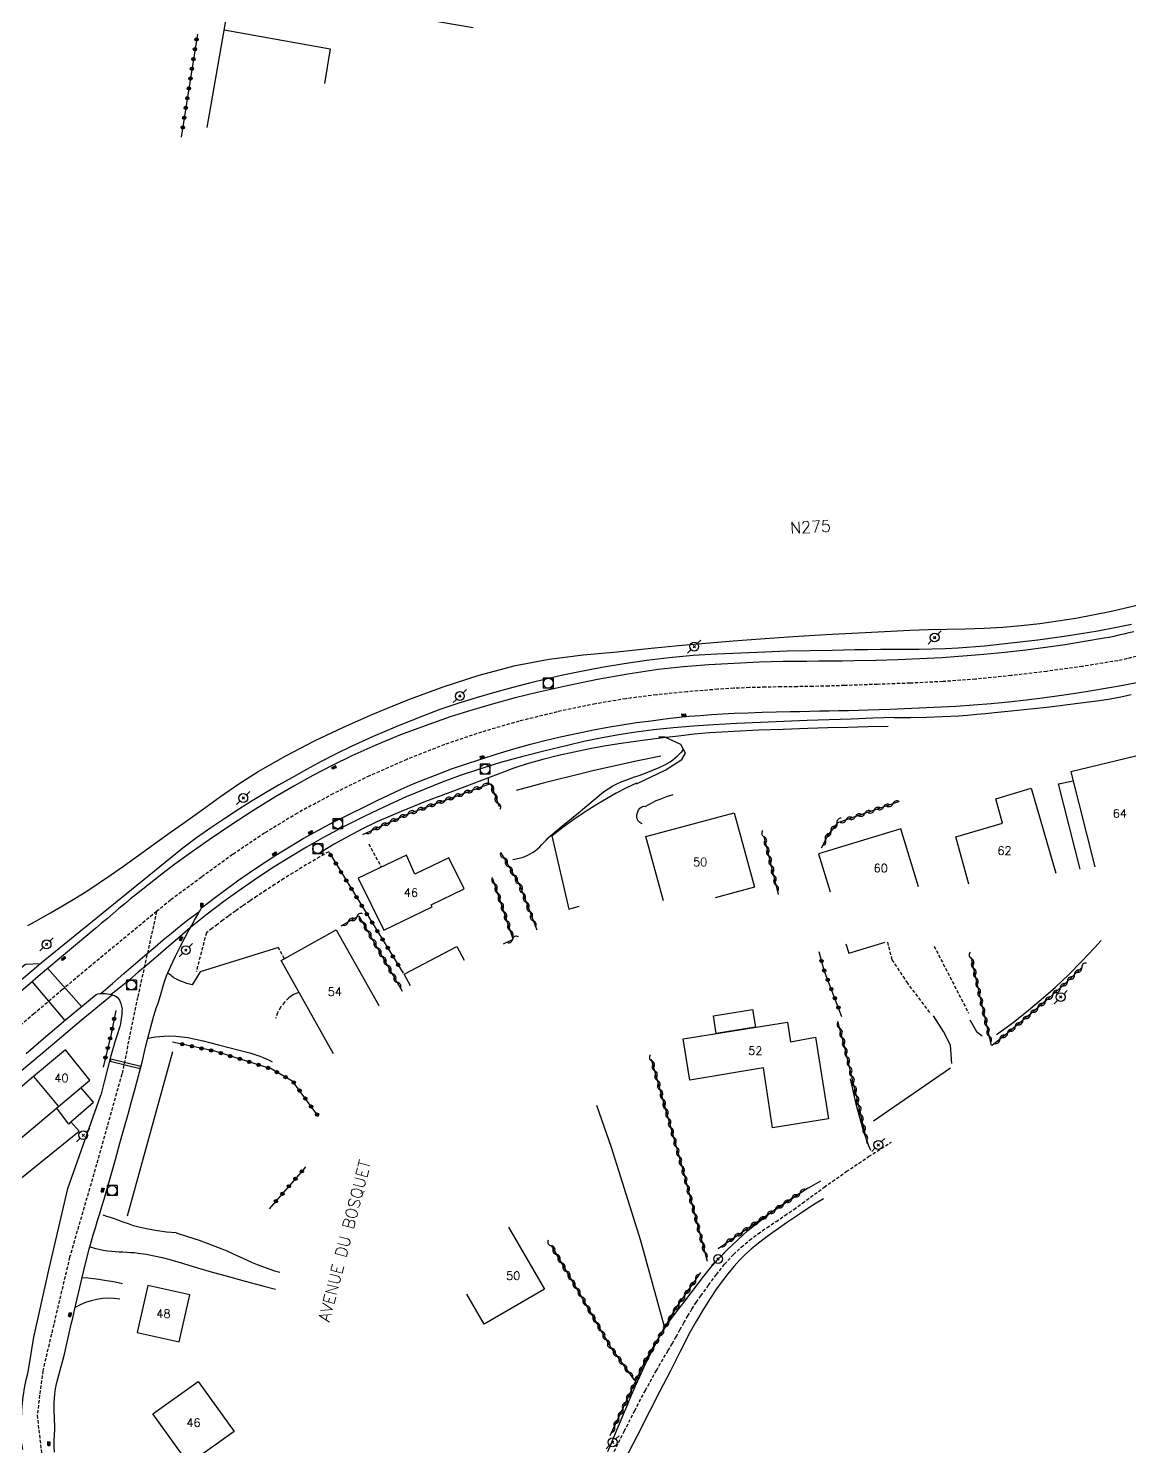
# Model space of a CAD drawing. Header units: millimetres. Extents: x 157999 to 159002, y 156999 to 158001.
# Drawn here: x 158582.3 to 158749, y 157428.9 to 157643.7 of the extents above; entities that cross this region are included whole.
import ezdxf
from ezdxf.enums import TextEntityAlignment as Align

# ---------------------------------------------------------------- set-up
doc = ezdxf.new("R2010")
doc.units = ezdxf.units.MM
doc.linetypes.add('DASHED', pattern=[0.75, 0.5, -0.25])
doc.layers.get('0').update_dxf_attribs({"linetype": 'CONTINUOUS'})
for name, color, linetype in [('W0001', 6, 'DASHED'), ('W0008', 7, 'CONTINUOUS'), ('W0014', 7, 'CONTINUOUS'), ('W0017', 7, 'CONTINUOUS'), ('W0020', 2, 'CONTINUOUS'), ('W0051', 7, 'CONTINUOUS'), ('W0101', 7, 'CONTINUOUS'), ('W0104', 1, 'CONTINUOUS'), ('W0112', 1, 'DASHED'), ('W0211', 2, 'CONTINUOUS'), ('W0300', 7, 'CONTINUOUS'), ('W0310', 3, 'CONTINUOUS'), ('W0323', 7, 'CONTINUOUS'), ('W0333', 7, 'CONTINUOUS'), ('W0401', 7, 'CONTINUOUS'), ('W0402', 7, 'CONTINUOUS'), ('W0420', 7, 'CONTINUOUS'), ('W0473', 7, 'CONTINUOUS'), ('W0989', 7, 'CONTINUOUS'), ('W0990', 7, 'CONTINUOUS'), ('W0991', 7, 'CONTINUOUS'), ('W1102', 7, 'CONTINUOUS')]:
    doc.layers.add(name, color=color, linetype=linetype)
doc.styles.get("Standard").update_dxf_attribs({"font": 'romans.shx', "width": 0.85})

# ---------------------------------------------------------------- blocks, each defined once
blk = doc.blocks.new('T401')
for p, q in [((-0.3, 0.3), (0, 0.3)), ((-0.3, -0.25), (-0.3, 0.3)), ((-0.3, 0.15), (0, 0.15)), ((-0.3, 0), (0, 0)), ((0, 0.3), (0, -0.25)), ((-0.3, -0.15), (0, -0.15)), ((-0.3, -0.25), (-0.3, -0.3)), ((-0.3, -0.3), (0, -0.3)), ((0, -0.3), (0, -0.25))]:
    blk.add_line(p, q)
blk = doc.blocks.new('T473')
for p, q in [((-0.166667, 0.166667), (0.166667, -0.166667)), ((-0.166667, -0.166667), (0.166667, 0.166667)), ((0.500001, 0.500001), (1.000002, 1.000002)), ((-1.000002, -1.000002), (-0.500001, -0.500001))]:
    blk.add_line(p, q)
blk.add_ellipse((0, 0), major_axis=(0.471405, 0.471405), ratio=1, start_param=5.4977871438, end_param=11.780972451)
blk = doc.blocks.new('T420')
for p, q in [((0.75, 0.75), (-0.75, 0.75)), ((-0.75, 0.75), (-0.75, -0.75)), ((0.75, 0.75), (0.75, -0.75)), ((0.75, -0.75), (-0.75, -0.75))]:
    blk.add_line(p, q)
blk.add_ellipse((0, 0), major_axis=(-0.53, 0.53), ratio=1, start_param=3.926991, end_param=10.210176)
blk = doc.blocks.new('t310o')
at = {"color": 0, "linetype": 'Continuous'}
for centre, start, end in [((-0.5, 0.38), 216.8699, 323.1304), ((0.5, -0.37), 36.8699, 143.1303)]:
    blk.add_arc(centre, 0.625, start, end, dxfattribs=at)
blk = doc.blocks.new('t323o')
at = {"color": 0, "linetype": 'Continuous'}
for radius in [0.25, 0.15]:
    blk.add_circle((0, 0), radius, dxfattribs=at)

msp = doc.modelspace()

# ---------------------------------------------------------------- linework, layer by layer
at = {"layer": 'W0001'}
for points in [[(158750.05, 157548.58), (158748.65, 157548.26), (158747.26, 157547.95), (158741.9, 157547.08), (158736.52, 157546.33), (158731.12, 157545.68), (158725.71, 157545.14), (158720.76, 157544.78), (158715.8, 157544.54), (158710.84, 157544.36), (158705.88, 157544.18), (158703.49, 157544.1), (158701.09, 157544.05), (158698.69, 157544.01), (158696.29, 157543.98), (158693.89, 157543.93), (158691.49, 157543.86), (158689.09, 157543.76), (158686.69, 157543.61), (158682.04, 157543.24), (158677.39, 157542.78), (158672.76, 157542.19), (158668.15, 157541.41), (158662.36, 157540.19), (158656.61, 157538.78), (158650.93, 157537.14), (158645.32, 157535.24), (158639.58, 157533), (158633.95, 157530.51), (158628.43, 157527.79), (158623.03, 157524.85), (158618.04, 157521.82), (158613.21, 157518.56), (158608.49, 157515.15), (158603.83, 157511.67), (158601.71, 157509.95)], [(158601.71, 157509.95), (158591.76, 157501.73), (158587.45, 157498.11), (158583.17, 157494.47), (158578.89, 157490.82)], [(158601.71, 157509.95), (158598.83, 157496.93), (158596.45, 157485.3), (158592.61, 157471.63), (158588.54, 157457.57), (158584.47, 157440.37), (158583.62, 157433.63), (158584.36, 157427.17), (158586.02, 157421.3), (158589.07, 157416.29), (158594.51, 157408.75), (158601.4, 157400), (158607.37, 157391.23), (158613.27, 157383.27), (158620.06, 157374.09), (158627.68, 157363.8), (158635.69, 157352.51), (158636.76, 157351.04)], [(158670.68, 157427.48), (158672.52, 157431.22), (158674.1, 157434.31), (158675.72, 157437.38), (158677.4, 157440.42), (158679.16, 157443.42), (158679.78, 157444.46), (158680.37, 157445.51), (158680.96, 157446.57), (158681.54, 157447.62), (158682.14, 157448.68), (158682.77, 157449.71), (158683.42, 157450.73), (158684.12, 157451.73), (158685.29, 157453.33), (158686.47, 157454.94), (158687.7, 157456.5), (158689.05, 157457.97), (158690.25, 157459.1), (158691.51, 157460.14), (158692.81, 157461.13), (158694.15, 157462.07), (158695.5, 157462.98), (158696.85, 157463.89), (158698.19, 157464.82), (158699.5, 157465.77), (158702.8, 157468.19), (158706.14, 157470.54), (158709.53, 157472.81), (158712.97, 157475.01)]]:
    msp.add_lwpolyline(points, dxfattribs=at)
at = {"layer": 'W0008'}
for points in [[(158602.16, 157496.71), (158602.38, 157497.59), (158602.63, 157498.47), (158602.92, 157499.34), (158603.23, 157500.19), (158603.86, 157501.69), (158604.56, 157503.16), (158605.29, 157504.61), (158606.03, 157506.05), (158606.49, 157506.92), (158606.97, 157507.78), (158607.45, 157508.64), (158607.93, 157509.5), (158608.11, 157509.81), (158608.29, 157510.11), (158608.47, 157510.42), (158608.65, 157510.73)], [(158586.27, 157428.02), (158586.2, 157428.89), (158586.22, 157429.76), (158586.26, 157430.63), (158586.29, 157431.49), (158586.29, 157432.16), (158586.27, 157432.83), (158586.24, 157433.49), (158586.22, 157434.16), (158586.21, 157434.83), (158586.22, 157435.5), (158586.25, 157436.17), (158586.31, 157436.83), (158586.42, 157437.61), (158586.57, 157438.37), (158586.75, 157439.13), (158586.94, 157439.89), (158587.15, 157440.64), (158587.36, 157441.39), (158587.56, 157442.14), (158587.74, 157442.89), (158587.96, 157443.8), (158588.17, 157444.72), (158588.37, 157445.63), (158588.58, 157446.54), (158588.79, 157447.45), (158589, 157448.36), (158589.21, 157449.28), (158589.42, 157450.19), (158589.93, 157452.33), (158590.43, 157454.48), (158590.95, 157456.63), (158591.5, 157458.77), (158591.8, 157459.86), (158592.12, 157460.94), (158592.44, 157462.03), (158592.77, 157463.11), (158593.1, 157464.19), (158593.43, 157465.27), (158593.76, 157466.36), (158594.08, 157467.44), (158594.78, 157469.9), (158595.48, 157472.36), (158596.16, 157474.83), (158596.85, 157477.3), (158597.39, 157479.23), (158597.92, 157481.17), (158598.45, 157483.11), (158598.97, 157485.05), (158599.26, 157486.18), (158599.55, 157487.32), (158599.83, 157488.46), (158600.1, 157489.61), (158600.38, 157490.75), (158600.68, 157491.88), (158600.98, 157493.02), (158601.3, 157494.15), (158601.5, 157494.79), (158601.71, 157495.43), (158601.93, 157496.07), (158602.16, 157496.71)], [(158596.47, 157495.19), (158596.46, 157494.91), (158596.45, 157494.63), (158596.42, 157494.36), (158596.39, 157494.08), (158596.35, 157493.69), (158596.29, 157493.31), (158596.22, 157492.93), (158596.13, 157492.55), (158596.05, 157492.23), (158595.95, 157491.91), (158595.85, 157491.59), (158595.74, 157491.28), (158595.63, 157490.97), (158595.52, 157490.66), (158595.42, 157490.34), (158595.33, 157490.02), (158594.77, 157488.06), (158594.25, 157486.09), (158593.75, 157484.12), (158593.28, 157482.14)], [(158582.33, 157440.51), (158583.11, 157445.46), (158585.33, 157455.43), (158588.27, 157468), (158593.28, 157482.14)], [(158670.04, 157428.15), (158670.52, 157429.28), (158670.99, 157430.41), (158671.46, 157431.54), (158671.93, 157432.67), (158672.41, 157433.8), (158672.89, 157434.93), (158673.54, 157436.45), (158674.19, 157437.97), (158674.86, 157439.48), (158675.55, 157440.98), (158676.21, 157442.35), (158676.88, 157443.71), (158677.59, 157445.05), (158678.36, 157446.36), (158679.36, 157447.86), (158680.44, 157449.31), (158681.55, 157450.73), (158682.65, 157452.15), (158683.62, 157453.42), (158684.58, 157454.7), (158685.58, 157455.95), (158686.64, 157457.15), (158688.11, 157458.69), (158689.65, 157460.17), (158691.24, 157461.6), (158692.89, 157462.95), (158695.14, 157464.64), (158697.45, 157466.23), (158699.83, 157467.73), (158702.27, 157469.13)], [(158702.71, 157466.42), (158701.59, 157465.74), (158700.48, 157465.04), (158699.38, 157464.32), (158698.29, 157463.6), (158697.08, 157462.77), (158695.87, 157461.93), (158694.68, 157461.08), (158693.51, 157460.19), (158692.62, 157459.49), (158691.74, 157458.78), (158690.88, 157458.03), (158690.07, 157457.24), (158689.11, 157456.18), (158688.2, 157455.07), (158687.33, 157453.92), (158686.5, 157452.76), (158685.43, 157451.18), (158684.41, 157449.56), (158683.44, 157447.92), (158682.52, 157446.25)], [(158682.52, 157446.25), (158680.99, 157443.27), (158679.45, 157440.28), (158677.93, 157437.29), (158676.4, 157434.3), (158674.47, 157430.5), (158672.53, 157426.71)], [(158581.43, 157428.44), (158581.26, 157429.56), (158581.18, 157430.52), (158581.18, 157431.48), (158581.21, 157432.44), (158581.25, 157433.39), (158581.28, 157433.91), (158581.31, 157434.42), (158581.35, 157434.93), (158581.4, 157435.45), (158581.45, 157435.96), (158581.51, 157436.47), (158581.58, 157436.98), (158581.66, 157437.49), (158581.8, 157438.25), (158581.96, 157439.01), (158582.14, 157439.76), (158582.33, 157440.51)]]:
    msp.add_lwpolyline(points, dxfattribs=at)
at = {"layer": 'W0014'}
for points in [[(158713.41, 157539.32), (158715.85, 157539.34), (158718.29, 157539.39), (158720.73, 157539.48), (158723.16, 157539.61), (158724.52, 157539.7), (158725.89, 157539.82), (158727.24, 157539.95), (158728.6, 157540.09), (158730.58, 157540.29), (158732.57, 157540.49), (158734.55, 157540.71), (158736.52, 157540.93), (158738.11, 157541.11), (158739.7, 157541.29), (158741.28, 157541.49), (158742.87, 157541.7), (158744.48, 157541.94), (158746.09, 157542.17), (158747.7, 157542.45), (158749.3, 157542.8)], [(158713.5, 157539.32), (158710.18, 157539.22), (158706.87, 157539.11), (158703.56, 157539), (158700.24, 157538.87), (158696.69, 157538.73), (158693.14, 157538.6), (158689.58, 157538.44), (158686.04, 157538.22), (158683, 157538.01), (158679.96, 157537.76), (158676.93, 157537.46), (158673.9, 157537.08), (158671.4, 157536.67), (158668.9, 157536.2), (158666.42, 157535.68), (158663.95, 157535.11), (158660.55, 157534.3), (158657.15, 157533.44), (158653.78, 157532.51), (158650.43, 157531.48), (158647.67, 157530.54), (158644.93, 157529.53), (158642.21, 157528.45), (158639.52, 157527.32), (158636.32, 157525.87), (158633.14, 157524.35), (158630.01, 157522.76), (158626.9, 157521.1), (158624.42, 157519.7), (158621.96, 157518.25), (158619.53, 157516.74), (158617.14, 157515.17), (158614.5, 157513.35), (158611.9, 157511.47), (158609.35, 157509.53), (158606.84, 157507.53)], [(158712.46, 157537.98), (158709.42, 157537.92), (158706.38, 157537.84), (158703.34, 157537.75), (158700.3, 157537.65), (158696.59, 157537.53), (158692.87, 157537.41), (158689.16, 157537.24), (158685.45, 157537), (158683.09, 157536.79), (158680.74, 157536.53), (158678.39, 157536.24), (158676.05, 157535.94), (158673.86, 157535.64), (158671.68, 157535.33), (158669.5, 157534.99), (158667.33, 157534.6), (158664.94, 157534.11), (158662.56, 157533.57), (158660.19, 157532.98), (158657.83, 157532.31), (158655.81, 157531.66), (158653.81, 157530.92), (158651.83, 157530.16), (158649.85, 157529.39), (158646.13, 157527.99), (158642.41, 157526.59), (158638.72, 157525.12), (158635.08, 157523.51), (158632.89, 157522.45), (158630.73, 157521.32), (158628.6, 157520.13), (158626.52, 157518.87)], [(158584.25, 157502.1), (158570.94, 157490.84), (158558.79, 157480.45)], [(158585.09, 157501.23), (158583.79, 157500.12), (158582.49, 157499.01), (158581.2, 157497.89)], [(158595.01, 157497.32), (158590.31, 157493.41), (158585.62, 157489.49), (158580.93, 157485.57)], [(158592.54, 157497.39), (158592.81, 157497.46), (158593.09, 157497.51), (158593.37, 157497.54), (158593.65, 157497.55), (158593.96, 157497.53), (158594.27, 157497.49), (158594.57, 157497.44), (158594.86, 157497.36), (158595.1, 157497.28), (158595.34, 157497.2), (158595.57, 157497.08), (158595.78, 157496.92), (158595.95, 157496.72), (158596.08, 157496.49), (158596.18, 157496.25), (158596.27, 157496.01), (158596.34, 157495.81), (158596.4, 157495.6), (158596.44, 157495.4), (158596.47, 157495.19)]]:
    msp.add_lwpolyline(points, dxfattribs=at)
at = {"layer": 'W0017'}
for points in [[(158674.39, 157529.3), (158678.7, 157531.38), (158681.26, 157532.97), (158681.78, 157533.96), (158681.08, 157535.24), (158678.69, 157536.35), (158677.77, 157536.36)], [(158674.38, 157529.41), (158672.84, 157528.66), (158671.32, 157527.88), (158669.83, 157527.04), (158668.36, 157526.17), (158666.62, 157525.06), (158664.91, 157523.9), (158663.24, 157522.69), (158661.6, 157521.43)], [(158675.67, 157525.88), (158676.23, 157526.18), (158676.8, 157526.47), (158677.37, 157526.74), (158677.96, 157526.99), (158678.45, 157527.19), (158678.94, 157527.37), (158679.44, 157527.54), (158679.95, 157527.69)], [(158675.25, 157523.24), (158675.05, 157523.32), (158674.88, 157523.44), (158674.72, 157523.58), (158674.6, 157523.75), (158674.51, 157523.95), (158674.45, 157524.15), (158674.43, 157524.36), (158674.45, 157524.57), (158674.47, 157524.73), (158674.51, 157524.89), (158674.56, 157525.04), (158674.62, 157525.19), (158674.69, 157525.33), (158674.78, 157525.47), (158674.89, 157525.6), (158675.01, 157525.71), (158675.16, 157525.81), (158675.33, 157525.87), (158675.51, 157525.9), (158675.69, 157525.88)], [(158661.57, 157521.43), (158664.14, 157510.3), (158665.7, 157510.74)], [(158620.17, 157504.48), (158608.28, 157500.81), (158607.11, 157498.83)], [(158607.11, 157498.83), (158606.71, 157498.93), (158606.31, 157499.04), (158605.91, 157499.17), (158605.52, 157499.32), (158605.22, 157499.45), (158604.92, 157499.6), (158604.62, 157499.75), (158604.34, 157499.92), (158604.09, 157500.09), (158603.85, 157500.28), (158603.62, 157500.47), (158603.39, 157500.68)], [(158722.15, 157486.9), (158721.9, 157489.71), (158720.85, 157491.76), (158719.36, 157494.12)], [(158724.83, 157493.52), (158725.85, 157491.75), (158726.71, 157491.12)], [(158600.33, 157490.69), (158600.94, 157490.84), (158601.55, 157490.95), (158602.17, 157491.03), (158602.79, 157491.08), (158603.71, 157491.09), (158604.62, 157491.05), (158605.53, 157490.96), (158606.44, 157490.84), (158607.61, 157490.63), (158608.76, 157490.35), (158609.91, 157490.04), (158611.06, 157489.74), (158612.64, 157489.35), (158614.23, 157488.96), (158615.81, 157488.54), (158617.36, 157488.02), (158617.83, 157487.84), (158618.3, 157487.63), (158618.76, 157487.41), (158619.2, 157487.16)], [(158709.84, 157473.75), (158709.56, 157474.45), (158709.29, 157475.15), (158709.04, 157475.86), (158708.81, 157476.57), (158708.23, 157478.56), (158707.7, 157480.56), (158707.21, 157482.58), (158706.78, 157484.61)], [(158604.65, 157461.27), (158603.23, 157461.38), (158601.82, 157461.56), (158600.41, 157461.8), (158599.02, 157462.11), (158598.22, 157462.33), (158597.43, 157462.61), (158596.65, 157462.9), (158595.88, 157463.18), (158595.31, 157463.38), (158594.75, 157463.57), (158594.19, 157463.76), (158593.62, 157463.96)], [(158604.65, 157461.26), (158606.4, 157460.72), (158608.14, 157460.14), (158609.86, 157459.52), (158611.57, 157458.86), (158612.35, 157458.54), (158613.12, 157458.2), (158613.88, 157457.85), (158614.64, 157457.48), (158615.4, 157457.13), (158616.16, 157456.78), (158616.94, 157456.45), (158617.72, 157456.14), (158619.57, 157455.52), (158620.36, 157455.29)], [(158591.64, 157459.12), (158592.29, 157458.95), (158592.96, 157458.79), (158593.62, 157458.66), (158594.29, 157458.56), (158594.87, 157458.49), (158595.45, 157458.44), (158596.03, 157458.4), (158596.61, 157458.37), (158597.19, 157458.35), (158597.78, 157458.31), (158598.36, 157458.27), (158598.93, 157458.2), (158600.14, 157458.01), (158601.34, 157457.79), (158602.54, 157457.53), (158603.73, 157457.24)], [(158603.73, 157457.24), (158605.8, 157456.6), (158607.88, 157455.98), (158609.96, 157455.38), (158612.05, 157454.79), (158615.11, 157453.95), (158618.17, 157453.13), (158619.73, 157452.73)], [(158590.47, 157454.51), (158591.31, 157454.43), (158592.14, 157454.33), (158592.98, 157454.22), (158593.81, 157454.1), (158594.5, 157453.99), (158595.18, 157453.88), (158595.87, 157453.75), (158596.55, 157453.61)], [(158596.14, 157451.22), (158595.27, 157451.32), (158594.39, 157451.35), (158593.51, 157451.3), (158592.64, 157451.18), (158591.79, 157450.98), (158590.95, 157450.71), (158590.15, 157450.37), (158589.37, 157449.96)]]:
    msp.add_lwpolyline(points, dxfattribs=at)
at = {"layer": 'W0020'}
for points in [[(158590.35, 157495.56), (158585.21, 157501.34)], [(158582.83, 157499.32), (158587.8, 157493.43)]]:
    msp.add_lwpolyline(points, dxfattribs=at)
at = {"layer": 'W0051'}
for points in [[(158749.33, 157553.41), (158746.79, 157552.9), (158744.25, 157552.44), (158741.7, 157552.01), (158739.14, 157551.62), (158735.13, 157551.08), (158731.12, 157550.58), (158727.09, 157550.17), (158723.06, 157549.86), (158721.1, 157549.75), (158719.15, 157549.69), (158717.2, 157549.65), (158715.24, 157549.63), (158713.29, 157549.63), (158711.33, 157549.62), (158709.38, 157549.61), (158707.42, 157549.58), (158704.02, 157549.51), (158700.61, 157549.45), (158697.2, 157549.37), (158693.8, 157549.25), (158690.18, 157549.11), (158686.56, 157548.94), (158682.94, 157548.72), (158679.32, 157548.39), (158675.91, 157547.98), (158672.51, 157547.47), (158669.12, 157546.9), (158665.75, 157546.27), (158663.2, 157545.74), (158660.67, 157545.17), (158658.15, 157544.56), (158655.63, 157543.9), (158652.86, 157543.13), (158650.09, 157542.33), (158647.34, 157541.47), (158644.61, 157540.54), (158641.2, 157539.26), (158637.83, 157537.9), (158634.49, 157536.47), (158631.18, 157534.96), (158628.89, 157533.84), (158626.64, 157532.67), (158624.4, 157531.45), (158622.18, 157530.22), (158620.17, 157529.08), (158618.18, 157527.92), (158616.2, 157526.72), (158614.24, 157525.49), (158612.06, 157524.06), (158609.9, 157522.6), (158607.76, 157521.09), (158605.66, 157519.55)], [(158749.67, 157552.34), (158748.93, 157552.15), (158748.18, 157551.97), (158747.43, 157551.79), (158746.68, 157551.62), (158745.93, 157551.47), (158745.17, 157551.34)], [(158745.17, 157551.34), (158742.22, 157550.83), (158739.27, 157550.36), (158736.31, 157549.94), (158733.34, 157549.56), (158730.16, 157549.2), (158726.97, 157548.89), (158723.78, 157548.63), (158720.59, 157548.4), (158717.28, 157548.22), (158713.96, 157548.1), (158710.65, 157548), (158707.34, 157547.92), (158705.54, 157547.88), (158703.75, 157547.86), (158701.96, 157547.85), (158700.16, 157547.84), (158698.37, 157547.83), (158696.58, 157547.8), (158694.78, 157547.76), (158692.99, 157547.7), (158689.16, 157547.52), (158685.32, 157547.32), (158681.49, 157547.03), (158677.68, 157546.61), (158673.05, 157545.93), (158668.45, 157545.1), (158663.87, 157544.16), (158659.32, 157543.13), (158656, 157542.32), (158652.7, 157541.43), (158649.43, 157540.47), (158646.18, 157539.42), (158642.39, 157538.1), (158638.64, 157536.69), (158634.93, 157535.17), (158631.26, 157533.54), (158628.29, 157532.09), (158625.36, 157530.55), (158622.47, 157528.93), (158619.62, 157527.25), (158616.26, 157525.18), (158612.95, 157523.03), (158609.68, 157520.81), (158606.45, 157518.54), (158604.47, 157517.1), (158602.52, 157515.61), (158600.6, 157514.1), (158598.68, 157512.58), (158597.78, 157511.85), (158596.9, 157511.12), (158596.01, 157510.39), (158595.13, 157509.64), (158594.25, 157508.9), (158593.37, 157508.16), (158592.49, 157507.42), (158591.61, 157506.68)], [(158608.71, 157510.66), (158610.43, 157511.99), (158612.18, 157513.3), (158613.95, 157514.58), (158615.73, 157515.82), (158617.74, 157517.17), (158619.77, 157518.49), (158621.82, 157519.77), (158623.91, 157521), (158626.22, 157522.28), (158628.57, 157523.51), (158630.93, 157524.7), (158633.31, 157525.88), (158635.11, 157526.76), (158636.92, 157527.63), (158638.74, 157528.48), (158640.58, 157529.28), (158642.5, 157530.07), (158644.43, 157530.82), (158646.38, 157531.54), (158648.34, 157532.23), (158650.81, 157533.05), (158653.3, 157533.84), (158655.81, 157534.58), (158658.32, 157535.28), (158660.7, 157535.89), (158663.09, 157536.46), (158665.48, 157536.99), (158667.89, 157537.48), (158670.05, 157537.88), (158672.23, 157538.23), (158674.4, 157538.56), (158676.58, 157538.86), (158678.01, 157539.05), (158679.45, 157539.23), (158680.88, 157539.38), (158682.32, 157539.52), (158684.03, 157539.66), (158685.75, 157539.79), (158687.46, 157539.89), (158689.18, 157539.98), (158691.3, 157540.07), (158693.42, 157540.13), (158695.54, 157540.18), (158697.66, 157540.23), (158699.13, 157540.27), (158700.6, 157540.3), (158702.08, 157540.33), (158703.55, 157540.36), (158705.02, 157540.39), (158706.5, 157540.42), (158707.97, 157540.46), (158709.45, 157540.51), (158712.77, 157540.62), (158716.09, 157540.74), (158719.42, 157540.89), (158722.74, 157541.08), (158725.4, 157541.27), (158728.06, 157541.48), (158730.71, 157541.72), (158733.36, 157542.01), (158735.87, 157542.32), (158738.36, 157542.66), (158740.85, 157543.04), (158743.34, 157543.43), (158745.7, 157543.83), (158748.06, 157544.26), (158750.41, 157544.71)], [(158605.66, 157519.55), (158584.25, 157502.1)], [(158593.27, 157497.54), (158595.02, 157499.06), (158596.77, 157500.58), (158598.53, 157502.08), (158600.29, 157503.59), (158601.5, 157504.62), (158602.72, 157505.66), (158603.95, 157506.69), (158605.19, 157507.69), (158605.91, 157508.26), (158606.63, 157508.82), (158607.37, 157509.36), (158608.11, 157509.9)], [(158606.84, 157507.53), (158605.21, 157506.11), (158603.58, 157504.7), (158601.94, 157503.29), (158600.29, 157501.89), (158598.94, 157500.75), (158597.58, 157499.61), (158596.22, 157498.48), (158594.85, 157497.36)], [(158591.61, 157506.68), (158585.09, 157501.23)], [(158584.11, 157502.01), (158581.86, 157501.92), (158579.17, 157499.78), (158561.86, 157484.94)], [(158581.98, 157488.45), (158584.95, 157491), (158587.93, 157493.54), (158589.08, 157494.51), (158590.23, 157495.47), (158591.38, 157496.43), (158592.54, 157497.39)]]:
    msp.add_lwpolyline(points, dxfattribs=at)
at = {"layer": 'W0101'}
for points in [[(158754.89, 157518.55), (158751.26, 157533.81), (158740.13, 157531.11), (158743.76, 157516.73)], [(158724.68, 157514.07), (158722.74, 157521.24), (158729.78, 157523.31), (158728.81, 157527.03), (158734.13, 157528.64), (158737.89, 157515.78)], [(158675.81, 157521.29), (158689.16, 157524.92), (158692.24, 157513.62), (158686.29, 157512)], [(158717.09, 157513.66), (158714.42, 157522.47), (158701.95, 157518.69)], [(158678.45, 157511.58), (158675.81, 157521.29)], [(158701.95, 157518.69), (158703.69, 157512.94)], [(158628.47, 157488.4), (158620.56, 157502.5), (158628.9, 157507.19), (158635.35, 157495.69)], [(158706.08, 157505.04), (158706.51, 157503.64), (158712.02, 157505.32)], [(158587.9, 157489.01), (158583.09, 157484.94)], [(158586.85, 157480.42), (158591.58, 157484.39), (158587.9, 157489.01)], [(158583.09, 157484.94), (158572.68, 157476.13), (158566.99, 157471.18)], [(158566.99, 157471.23), (158573.73, 157463.49), (158579.7, 157468.31), (158576.63, 157471.83), (158586.85, 157480.42)], [(158655, 157462.12), (158660.45, 157452.71), (158651.33, 157447.44)], [(158651.33, 157447.44), (158648.69, 157451.99)]]:
    msp.add_lwpolyline(points, dxfattribs=at)
for points in [[(158632.23, 157515.01), (158636.11, 157507.14), (158643.44, 157510.68), (158643.29, 157510.95), (158648.29, 157513.37), (158645.98, 157518.09), (158640.82, 157515.59), (158639.53, 157518.49)], [(158703.43, 157478.55), (158694.99, 157477.18), (158693.61, 157486.24), (158682.46, 157484.37), (158681.45, 157490.64), (158697.24, 157493.18), (158697.72, 157490.22), (158701.48, 157490.89)], [(158600.38, 157453.31), (158598.77, 157446.16), (158605.1, 157444.73), (158606.72, 157451.88), (158600.38, 157453.31)], [(158608.01, 157438.74), (158613.44, 157431.17), (158606.58, 157426.25), (158601.15, 157433.82), (158608.01, 157438.74)]]:
    msp.add_lwpolyline(points, close=True, dxfattribs=at)
at = {"layer": 'W0104'}
for points in [[(158741.55, 157516.37), (158738.29, 157529.3), (158740.48, 157529.72)], [(158639.21, 157500.45), (158647.17, 157504.66), (158648.27, 157502.58)], [(158640.15, 157498.67), (158639.21, 157500.45)], [(158692.39, 157492.4), (158686.46, 157491.45), (158686.02, 157494.15)], [(158686.03, 157494.16), (158691.95, 157495.11), (158692.39, 157492.4)], [(158579.7, 157468.31), (158589.99, 157476.65), (158588.74, 157478.07), (158592.15, 157481.05), (158590.23, 157483.26)], [(158588.74, 157478.07), (158588.42, 157477.73), (158586.57, 157480.18)]]:
    msp.add_lwpolyline(points, dxfattribs=at)
at = {"layer": 'W0112'}
for points in [[(158633.82, 157520.19), (158635.73, 157516.67)], [(158627.79, 157519.01), (158626.42, 157518.23), (158625.06, 157517.43), (158623.71, 157516.63), (158622.37, 157515.8), (158620.99, 157514.94), (158619.63, 157514.06), (158618.27, 157513.18), (158616.91, 157512.27), (158615.82, 157511.53), (158614.73, 157510.78), (158613.66, 157510.02), (158612.59, 157509.25), (158611.75, 157508.63), (158610.91, 157508), (158610.09, 157507.36), (158609.27, 157506.71)], [(158609.25, 157506.73), (158607.7, 157500.83)], [(158718.81, 157494.67), (158715.45, 157499.09), (158713.1, 157502.64), (158712.42, 157505.28)], [(158719.44, 157504.7), (158724.66, 157494.54)], [(158621.05, 157502.78), (158620.17, 157504.44)], [(158623.27, 157497.66), (158622.85, 157497.54), (158622.44, 157497.37), (158622.06, 157497.14), (158621.71, 157496.87), (158621.05, 157496.19), (158620.49, 157495.43), (158620.03, 157494.6), (158619.69, 157493.72)]]:
    msp.add_lwpolyline(points, dxfattribs=at)
at = {"layer": 'W0211'}
for points in [[(158582.2, 157507.82), (158583.75, 157508.68), (158585.62, 157509.74), (158587.48, 157510.81), (158589.33, 157511.91), (158591.15, 157513.05), (158593.02, 157514.28), (158594.87, 157515.55), (158596.7, 157516.83), (158598.52, 157518.14), (158600.34, 157519.45), (158602.15, 157520.76), (158603.97, 157522.06), (158605.8, 157523.35), (158608.59, 157525.33), (158611.36, 157527.35), (158614.18, 157529.31), (158617.08, 157531.14), (158621.3, 157533.54), (158625.61, 157535.8), (158630, 157537.9), (158634.45, 157539.86), (158639.74, 157542), (158645.09, 157543.99), (158650.53, 157545.76), (158656.06, 157547.21), (158661.15, 157548.18), (158666.3, 157548.83), (158671.45, 157549.31), (158676.59, 157549.82), (158680.72, 157550.23), (158684.86, 157550.61), (158689, 157550.94), (158693.14, 157551.26), (158698.09, 157551.59), (158703.05, 157551.89), (158708, 157552.16), (158712.96, 157552.43), (158715.77, 157552.56), (158718.58, 157552.65), (158721.39, 157552.72), (158724.2, 157552.79), (158727.02, 157552.89), (158729.83, 157553.04), (158732.64, 157553.26), (158735.45, 157553.58), (158740.88, 157554.41), (158746.28, 157555.46), (158751.64, 157556.71)], [(158655.63, 157517.82), (158656.42, 157517.97), (158657.19, 157518.2), (158657.93, 157518.5), (158658.64, 157518.88), (158659.03, 157519.15), (158659.39, 157519.44), (158659.74, 157519.76), (158660.06, 157520.1), (158660.38, 157520.44), (158660.7, 157520.77), (158661.02, 157521.11), (158661.36, 157521.42), (158662.4, 157522.31), (158663.46, 157523.17), (158664.53, 157524.03), (158665.6, 157524.89), (158666.85, 157525.94), (158668.1, 157527.02), (158669.4, 157528.06), (158670.78, 157528.97), (158671.42, 157529.3), (158672.07, 157529.6), (158672.74, 157529.86), (158673.41, 157530.1), (158674.09, 157530.33), (158674.76, 157530.56), (158675.43, 157530.8), (158676.1, 157531.07), (158676.95, 157531.42), (158677.81, 157531.78), (158678.65, 157532.17), (158679.46, 157532.63), (158679.86, 157532.91), (158680.24, 157533.22), (158680.6, 157533.55), (158680.95, 157533.88), (158681.09, 157534.02), (158681.22, 157534.15), (158681.34, 157534.3), (158681.46, 157534.44)]]:
    msp.add_lwpolyline(points, dxfattribs=at)
at = {"layer": 'W0300'}
for points in [[(158678.05, 157533.5), (158674.6, 157532.78), (158671.17, 157532.02), (158667.74, 157531.24), (158664.32, 157530.42), (158662.27, 157529.91), (158660.23, 157529.38), (158658.2, 157528.83), (158656.17, 157528.26)], [(158728.89, 157491.31), (158731.19, 157493), (158733.45, 157494.77), (158735.66, 157496.6), (158737.8, 157498.5), (158739.85, 157500.42), (158741.82, 157502.42), (158743.75, 157504.46), (158744.73, 157505.53)], [(158597.29, 157463.84), (158604.15, 157488.73)], [(158721.91, 157486.22), (158710.28, 157478.18)], [(158668.3, 157480.6), (158670.54, 157474.23), (158674.97, 157460.11), (158678.5, 157447.26)]]:
    msp.add_lwpolyline(points, dxfattribs=at)
at = {"layer": 'W0310'}
for points in [[(158632.96, 157521.61), (158639.81, 157524.74), (158652.26, 157529.35), (158653.56, 157525.88)], [(158714.03, 157526.55), (158704.81, 157523.4), (158703.33, 157521.51), (158702.32, 157519.52)], [(158695.88, 157512.52), (158693.71, 157521.32)], [(158653.81, 157518.88), (158656.64, 157513.99), (158659.26, 157507.15)], [(158654.24, 157505.07), (158655.71, 157505.74), (158652.64, 157514.88)], [(158629.64, 157507.77), (158632.34, 157509.29), (158638.91, 157497.9)], [(158728.11, 157489.63), (158725.05, 157503.04)], [(158741.83, 157501.48), (158740.51, 157500.2), (158739.18, 157498.95), (158737.82, 157497.71), (158736.45, 157496.49), (158734.43, 157494.73), (158732.38, 157493.01), (158730.3, 157491.31), (158728.21, 157489.64)], [(158709.35, 157474.74), (158708.6, 157478.08), (158707.84, 157481.4), (158707.05, 157484.72), (158706.25, 157488.04), (158705.92, 157489.35), (158705.58, 157490.67), (158705.23, 157491.97), (158704.88, 157493.28)], [(158685.11, 157456.9), (158681.42, 157470.74), (158676.65, 157487.55)], [(158686.72, 157458.89), (158693.02, 157463.17), (158700.3, 157468.07)], [(158661.44, 157459.37), (158665.87, 157451.89), (158670.45, 157443.94), (158674.08, 157438.9)], [(158670.39, 157430.55), (158675.58, 157441.62), (158680.4, 157449.9), (158684.11, 157455.27)]]:
    msp.add_lwpolyline(points, dxfattribs=at)
at = {"layer": 'W0323'}
for points in [[(158607.88, 157642.88), (158605.43, 157627.25)], [(158627.82, 157518.88), (158639.06, 157500.6)], [(158705.49, 157494), (158702.81, 157500.99), (158702.02, 157503.83)], [(158595.51, 157494.97), (158594.76, 157491.15), (158593.61, 157486.35)], [(158626.22, 157478.88), (158622.35, 157484.2), (158619.04, 157486.12), (158610.55, 157488.78), (158604.12, 157490.15)], [(158618.79, 157464.92), (158623.93, 157470.83), (158624.33, 157471.27)]]:
    msp.add_lwpolyline(points, dxfattribs=at)
at = {"layer": 'W0333'}
for points in [[(158609.37, 157628.73), (158613.08, 157650.12), (158649.62, 157643.86)], [(158611.93, 157643.5), (158628, 157640.64), (158627.13, 157635.41)]]:
    msp.add_lwpolyline(points, dxfattribs=at)
at = {"layer": 'W0402'}
msp.add_lwpolyline([(158599.3, 157486.47), (158594.78, 157487.57), (158594.7, 157487.25), (158599.22, 157486.15)], close=True, dxfattribs=at)
at = {"layer": 'W1102'}
msp.add_lwpolyline([(158583.09, 157484.94), (158586.85, 157480.42)], dxfattribs=at)

# ---------------------------------------------------------------- block references
at = {"layer": 'W0310'}
for p, rotation in [((158648.22, 157527.85), 20.33287570965311), ((158649.62, 157528.38), 20.33287570965311), ((158651.03, 157528.9), 20.33287570965311), ((158652.33, 157529.18), 290.4583820535768), ((158652.85, 157527.77), 290.4583820535768), ((158642.59, 157525.77), 20.33287570965311), ((158644, 157526.29), 20.33287570965311), ((158645.41, 157526.81), 20.33287570965311), ((158646.81, 157527.33), 20.33287570965311), ((158653.38, 157526.37), 290.4583820535768), ((158711.78, 157525.78), 198.8367307045984), ((158713.2, 157526.27), 198.8367307045984), ((158637.05, 157523.48), 24.55036695274187), ((158638.42, 157524.1), 24.55036695274187), ((158639.78, 157524.73), 24.55036695274187), ((158641.19, 157525.25), 20.33287570965311), ((158704.73, 157523.3), 232.1291963866901), ((158706.1, 157523.84), 198.8367307045984), ((158707.52, 157524.33), 198.8367307045984), ((158708.94, 157524.81), 198.8367307045984), ((158710.36, 157525.3), 198.8367307045984), ((158634.32, 157522.23), 24.55036695274187), ((158635.69, 157522.86), 24.55036695274187), ((158693.72, 157521.25), 103.8834293863475), ((158703, 157520.85), 243.0326781443587), ((158703.81, 157522.11), 232.1291963866901), ((158694.08, 157519.8), 103.8834293863475), ((158654.3, 157518.04), 300.0745904611192), ((158655.05, 157516.74), 300.0745904611192), ((158694.44, 157518.34), 103.8834293863475), ((158694.8, 157516.88), 103.8834293863475), ((158655.8, 157515.44), 300.0745904611192), ((158695.16, 157515.43), 103.8834293863475), ((158652.88, 157514.16), 108.6060815379962), ((158653.36, 157512.74), 108.6060815379962), ((158656.55, 157514.15), 300.0745904611192), ((158657.12, 157512.76), 290.9449170122577), ((158695.52, 157513.97), 103.8834293863475), ((158653.84, 157511.32), 108.6060815379962), ((158657.65, 157511.36), 290.9449170122577), ((158630.72, 157508.38), 29.27012228349696), ((158632.03, 157509.12), 29.27012228349696), ((158632.91, 157508.3), 300.0048178863468), ((158654.31, 157509.9), 108.6060815379962), ((158654.79, 157508.48), 108.6060815379962), ((158658.19, 157509.95), 290.9449170122577), ((158658.72, 157508.55), 290.9449170122577), ((158633.66, 157507), 300.0048178863468), ((158655.27, 157507.05), 108.6060815379962), ((158634.41, 157505.7), 300.0048178863468), ((158635.16, 157504.4), 300.0048178863468), ((158655.6, 157505.7), 24.84179944389025), ((158635.91, 157503.1), 300.0048178863468), ((158636.66, 157501.8), 300.0048178863468), ((158725.11, 157502.79), 102.8747800067765), ((158637.41, 157500.5), 300.0048178863468), ((158725.44, 157501.33), 102.8747800067765), ((158725.77, 157499.87), 102.8747800067765), ((158740.71, 157500.39), 224.0335793348237), ((158741.79, 157501.44), 224.0335793348237), ((158638.16, 157499.2), 300.0048178863468), ((158726.11, 157498.41), 102.8747800067765), ((158737.41, 157497.34), 221.6792541102625), ((158738.52, 157498.34), 222.4640282041956), ((158739.62, 157499.36), 223.2488032801203), ((158726.44, 157496.94), 102.8747800067765), ((158726.78, 157495.48), 102.8747800067765), ((158735.15, 157495.36), 220.8944748401476), ((158736.28, 157496.34), 220.8944748401476), ((158727.11, 157494.02), 102.8747800067765), ((158732.86, 157493.42), 220.1096918526677), ((158734.01, 157494.38), 220.1096918526677), ((158705.16, 157492.25), 105.1609587723189), ((158705.54, 157490.8), 104.7908141769257), ((158727.45, 157492.56), 102.8747800067765), ((158727.78, 157491.09), 102.8747800067765), ((158730.55, 157491.51), 219.3249133629068), ((158731.71, 157492.46), 219.3249133629068), ((158705.92, 157489.35), 104.0505339376548), ((158729.38, 157490.57), 218.5401393690868), ((158676.73, 157487.27), 105.8502671150078), ((158706.28, 157487.89), 103.6803900488377), ((158706.64, 157486.43), 103.6803900488377), ((158677.14, 157485.83), 105.8502671150078), ((158677.55, 157484.38), 105.8502671150078), ((158706.99, 157484.98), 103.6803900488377), ((158677.96, 157482.94), 105.8502671150078), ((158707.34, 157483.52), 103.3102402323347), ((158678.37, 157481.5), 105.8502671150078), ((158678.78, 157480.05), 105.8502671150078), ((158707.68, 157482.06), 103.3102402323347), ((158708.02, 157480.6), 102.940091790527), ((158679.19, 157478.61), 105.8502671150078), ((158708.36, 157479.14), 102.940091790527), ((158679.6, 157477.17), 105.8502671150078), ((158680.01, 157475.73), 105.8502671150078), ((158708.69, 157477.67), 102.5699447240186), ((158709.02, 157476.21), 102.5699447240186), ((158680.42, 157474.28), 105.8502671150078), ((158680.83, 157472.84), 105.8502671150078), ((158681.24, 157471.4), 105.8502671150078), ((158681.64, 157469.95), 104.8922388205248), ((158682.02, 157468.5), 104.8922388205248), ((158682.41, 157467.05), 104.8922388205248), ((158682.79, 157465.6), 104.8922388205248), ((158696.66, 157465.62), 33.96215404676307), ((158697.9, 157466.45), 33.96215404676307), ((158699.15, 157467.29), 33.96215404676307), ((158683.18, 157464.15), 104.8922388205248), ((158692.93, 157463.1), 34.18456370261385), ((158694.17, 157463.94), 33.96215404676307), ((158695.42, 157464.78), 33.96215404676307), ((158683.56, 157462.7), 104.8922388205248), ((158683.95, 157461.25), 104.8922388205248), ((158690.45, 157461.42), 34.18456370261385), ((158691.69, 157462.26), 34.18456370261385), ((158661.48, 157459.31), 300.5897965274149), ((158684.33, 157459.8), 104.8922388205248), ((158687.96, 157459.73), 34.18456370261385), ((158689.2, 157460.57), 34.18456370261385), ((158662.24, 157458.01), 300.5897965274149), ((158663.01, 157456.72), 300.5897965274149), ((158684.72, 157458.35), 104.8922388205248), ((158663.77, 157455.43), 300.5897965274149), ((158664.53, 157454.14), 300.5897965274149), ((158665.3, 157452.85), 300.5897965274149), ((158682.5, 157452.94), 55.35590232016577), ((158683.35, 157454.17), 55.35590232016577), ((158666.06, 157451.56), 300.0051493826442), ((158666.81, 157450.26), 300.0051493826442), ((158680.79, 157450.47), 55.35590232016577), ((158681.65, 157451.71), 55.35590232016577), ((158667.56, 157448.96), 300.0051493826442), ((158679.24, 157447.91), 59.81842830387215), ((158679.99, 157449.21), 59.81842830387215), ((158668.31, 157447.66), 300.0051493826442), ((158669.06, 157446.36), 300.0051493826442), ((158678.49, 157446.61), 59.81842830387215), ((158669.81, 157445.06), 300.0051493826442), ((158670.57, 157443.77), 305.6954460473462), ((158676.98, 157444.02), 59.81842830387215), ((158677.73, 157445.32), 59.81842830387215), ((158671.45, 157442.56), 305.6954460473462), ((158672.32, 157441.34), 305.6954460473462), ((158675.49, 157441.42), 64.87972606097014), ((158676.22, 157442.72), 59.81842830387215), ((158673.2, 157440.12), 305.6954460473462), ((158674.85, 157440.06), 64.87972606097014), ((158673.58, 157437.34), 64.87972606097014), ((158674.21, 157438.7), 64.87972606097014), ((158672.94, 157435.98), 64.87972606097014), ((158671.67, 157433.27), 64.87972606097014), ((158672.3, 157434.63), 64.87972606097014), ((158671.03, 157431.91), 64.87972606097014)]:
    msp.add_blockref('t310o', p, dxfattribs=dict(at, rotation=rotation))
at = {"layer": 'W0323'}
for p, rotation in [((158607.76, 157642.06), 261.0643553581952), ((158607.52, 157640.58), 261.0643553581952), ((158607.06, 157637.62), 261.0643553581952), ((158607.29, 157639.1), 261.0643553581952), ((158606.82, 157636.14), 261.0643553581952), ((158606.59, 157634.65), 261.0643553581952), ((158606.12, 157631.69), 261.0643553581952), ((158606.36, 157633.17), 261.0643553581952), ((158605.89, 157630.21), 261.0643553581952), ((158605.66, 157628.73), 261.0643553581952), ((158628.06, 157518.49), 301.5856362330572), ((158628.85, 157517.21), 301.5856362330572), ((158629.63, 157515.93), 301.5856362330572), ((158630.42, 157514.65), 301.5856362330572), ((158631.21, 157513.38), 301.5856362330572), ((158631.99, 157512.1), 301.5856362330572), ((158632.78, 157510.82), 301.5856362330572), ((158633.56, 157509.54), 301.5856362330572), ((158634.35, 157508.27), 301.5856362330572), ((158635.13, 157506.99), 301.5856362330572), ((158635.92, 157505.71), 301.5856362330572), ((158636.71, 157504.43), 301.5856362330572), ((158637.49, 157503.15), 301.5856362330572), ((158702.4, 157502.45), 105.6049651168621), ((158638.28, 157501.88), 301.5856362330572), ((158702.81, 157501), 105.6049651168621), ((158703.34, 157499.6), 111.0012450966103), ((158703.88, 157498.2), 111.0012450966103), ((158704.42, 157496.8), 111.0012450966103), ((158595.26, 157493.67), 258.8606159852447), ((158704.96, 157495.4), 111.0012450966103), ((158594.97, 157492.19), 258.8606159852447), ((158594.31, 157489.27), 256.5096821139529), ((158594.66, 157490.73), 256.5096821139529), ((158605.59, 157489.84), 167.9375242909416), ((158607.06, 157489.53), 167.9375242909416), ((158593.96, 157487.81), 256.5096821139529), ((158608.52, 157489.21), 167.9375242909416), ((158609.99, 157488.9), 167.9375242909416), ((158611.44, 157488.5), 162.5845573026063), ((158612.87, 157488.05), 162.5845573026063), ((158614.3, 157487.61), 162.5845573026063), ((158615.73, 157487.16), 162.5845573026063), ((158617.16, 157486.71), 162.5845573026063), ((158618.59, 157486.26), 162.5845573026063), ((158619.93, 157485.6), 149.7975360105279), ((158621.23, 157484.85), 149.7975360105279), ((158622.47, 157484.03), 126.0461210697977), ((158623.35, 157482.82), 126.0461210697977), ((158624.23, 157481.6), 126.0461210697977), ((158625.11, 157480.39), 126.0461210697977), ((158626, 157479.18), 126.0461210697977), ((158623.71, 157470.58), 48.99379492624879), ((158621.74, 157468.31), 48.99379492624879), ((158622.73, 157469.45), 48.99379492624879), ((158619.78, 157466.05), 48.99379492624879), ((158620.76, 157467.18), 48.99379492624879)]:
    msp.add_blockref('t323o', p, dxfattribs=dict(at, rotation=rotation))
at = {"layer": 'W0401'}
for p, rotation in [((158681.54, 157539.57), 275.5428667617164), ((158651.02, 157533.23), 287.9145181789548), ((158628.53, 157531.9), 116.8839790597617), ((158625.06, 157521.8), 298.9898475030488), ((158619.62, 157518.55), 302.5043759819923), ((158605.55, 157505.77), 332.764222826055), ((158587.52, 157502.93), 129.8297283673071), ((158593.68, 157467.7), 343.8924946539532), ((158588.73, 157448.84), 346.9802216871354), ((158585.54, 157429.32), 358.8525947070606)]:
    msp.add_blockref('T401', p, dxfattribs=dict(at, rotation=rotation))
msp.add_blockref('T401', (158608.71, 157510.9), dxfattribs=at)
at = {"layer": 'W0420'}
for p in [(158661.01, 157544.55), (158651.43, 157531.51), (158629.13, 157523.24), (158626.11, 157519.46), (158597.89, 157498.81), (158594.97, 157467.67)]:
    msp.add_blockref('T420', p, dxfattribs=at)
at = {"layer": 'W0473'}
for p in [(158719.52, 157551.46), (158683.12, 157550.08), (158647.63, 157542.59), (158614.83, 157527.14), (158585.05, 157504.97), (158606.14, 157504.1), (158738.61, 157496.98), (158590.6, 157476.05), (158710.99, 157474.58), (158686.73, 157457.3), (158670.76, 157429.53)]:
    msp.add_blockref('T473', p, dxfattribs=at)

# ---------------------------------------------------------------- texts
at = {"layer": 'W0989'}
msp.add_text('AVENUE DU BOSQUET', height=1.75, rotation=75.4785, dxfattribs=at).set_placement((158627.86, 157447.67))
at = {"layer": 'W0990'}
msp.add_text('N275', height=1.75, rotation=2.8881, dxfattribs=at).set_placement((158700.72, 157568.22), align=Align.MIDDLE_CENTER)
at = {"layer": 'W0991'}
for s, p in [('64', (158747.56, 157524.8)), ('62', (158730.1, 157519.17)), ('50', (158684.02, 157517.45)), ('60', (158711.35, 157516.52)), ('46', (158640.22, 157512.81)), ('54', (158628.69, 157497.79)), ('52', (158692.37, 157488.86)), ('40', (158587.3, 157484.71)), ('50', (158655.71, 157454.76)), ('48', (158602.74, 157449.02)), ('46', (158607.3, 157432.5))]:
    msp.add_text(s, height=1.25, dxfattribs=at).set_placement(p, align=Align.MIDDLE_CENTER)

doc.saveas('drawing.dxf')
